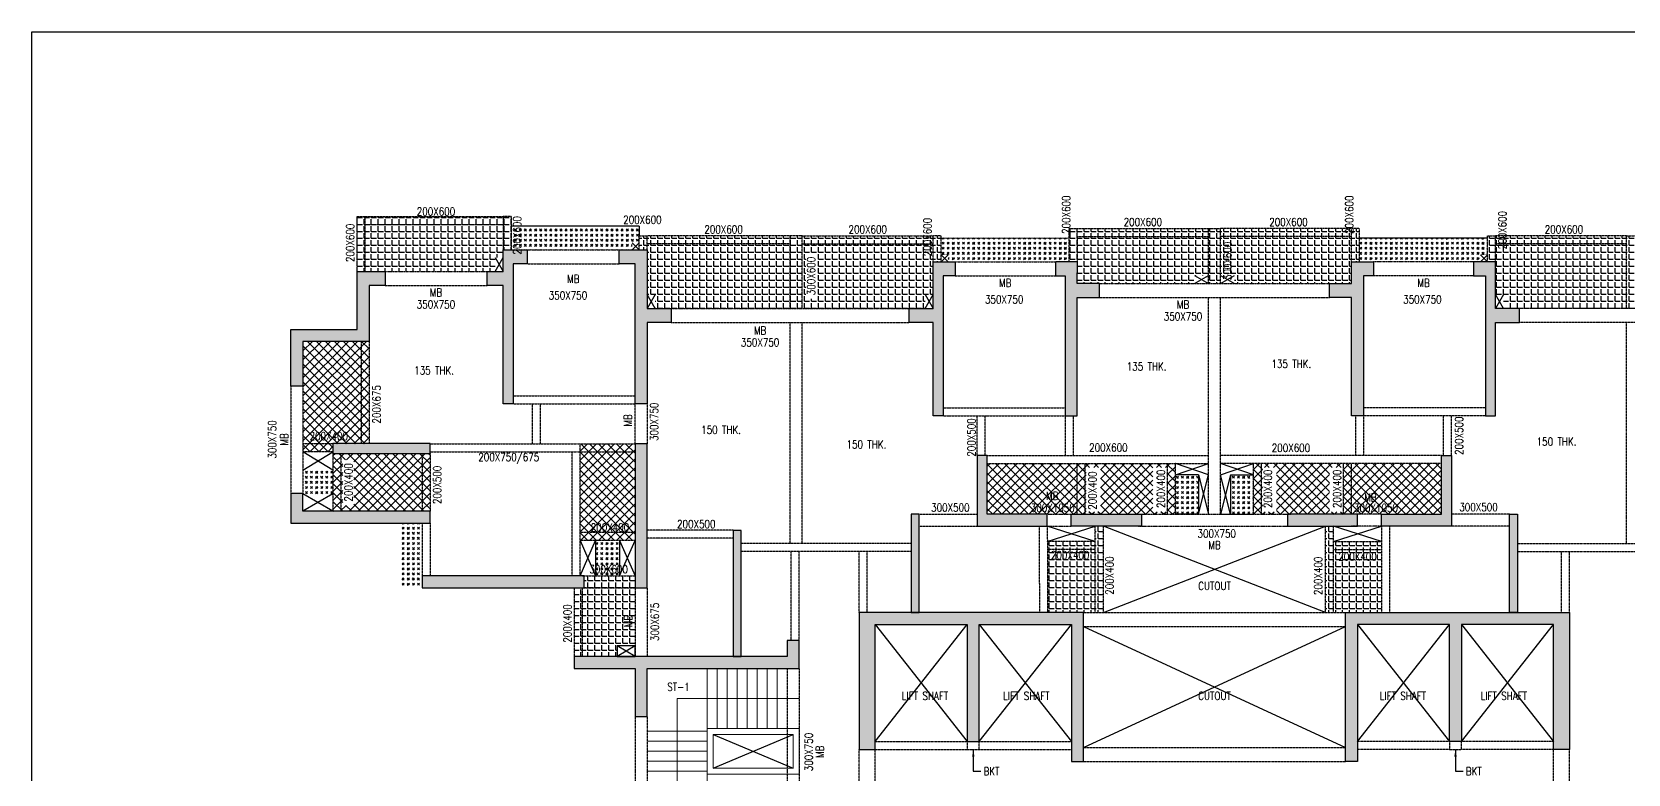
# Model space of a CAD drawing. Header units: millimetres. Extents: x 4277 to 218637, y 6776 to 49510.
# Drawn here: x 77037 to 116923, y 30947 to 49510 of the extents above; entities that cross this region are included whole.
import ezdxf
from ezdxf.enums import TextEntityAlignment as Align

# ---------------------------------------------------------------- set-up
doc = ezdxf.new("R2010")
doc.units = ezdxf.units.MM
doc.header["$PDMODE"] = 35
doc.linetypes.add('DASHED2', pattern=[0.375, 0.25, -0.125])
doc.linetypes.add('HIDDEN', pattern=[0.375, 0.25, -0.125])
for name, color, linetype in [('BEAM', 3, 'DASHED2'), ('BEAM NO', 3, 'Continuous'), ('COL', 6, 'Continuous'), ('col solid', 20, 'Continuous'), ('COVER', 2, 'Continuous'), ('CUTOUT', 9, 'Continuous'), ('HAT', 30, 'Continuous'), ('SLAB NO', 3, 'Continuous')]:
    doc.layers.add(name, color=color, linetype=linetype)
for name, color, linetype, lineweight in [('BEAM SIZES', 3, 'Continuous', 0), ('Boundary', 40, 'Continuous', 30), ('Origin', 40, 'Continuous', 30), ('S-STRS', 31, 'Continuous', 18), ('S-STRS-ANNO', 31, 'Continuous', 18)]:
    doc.layers.add(name, color=color, linetype=linetype, lineweight=lineweight)
doc.styles.add('romance', font='SIMPLEX.shx')
doc.styles.add('ROMANS', font='romans.shx', dxfattribs={"width": 1.2})
doc.dimstyles.new('100T', dxfattribs={"dimtxt": 200, "dimasz": 180, "dimexe": 50, "dimexo": 50, "dimgap": 75, "dimtad": 1, "dimdec": 0, "dimzin": 0, "dimdsep": 46, "dimtxsty": 'romance', "dimcen": 0.09, "dimdle": 150, "dimclrd": 11, "dimclre": 11, "dimclrt": 2, "dimadec": 0, "dimazin": 0, "dimtfac": 1, "dimtdec": 0, "dimtofl": 0, "dimtmove": 0, "dimatfit": 3, "dimfxl": 1, "dimtolj": 1, "dimtzin": 0, "dimarcsym": 0})
pattern_1 = [(0, (140000.34, -120499.32), (0, 174.625), [127, -47.625]), (90, (140000.34, -120499.32), (-174.625, 1e-14), [127, -47.625])]
pattern_2 = [(45, (140000.34, -120499.32), (-112.2532, 112.2532), []), (135, (140000.34, -120499.32), (-112.2532, -112.2532), [])]
pattern_3 = [(45, (140000.34, -120499.32), (127.27922, 0), [75, -105]), (45, (140032.16, -120499.32), (127.27922, 0), [30, -150]), (45, (140000.34, -120467.5), (127.27922, 0), [30, -150])]

msp = doc.modelspace()

# ---------------------------------------------------------------- hatches: boundary and pattern name
at = {"layer": 'col solid'}
h = msp.add_hatch(color=256, dxfattribs=at)
h.dxf.hatch_style = 1
h.paths.add_polyline_path([(88810, 44059), (89410, 44059), (89410, 43709), (89060, 43709), (89060, 40209), (88810, 40209), (88810, 43169), (88411, 43169), (88411, 43519), (88810, 43519)])
h = msp.add_hatch(color=256, dxfattribs=at)
h.dxf.hatch_style = 1
h.paths.add_polyline_path([(92410, 42244), (92410, 40209), (92110, 40209), (92110, 43709), (91710, 43709), (91710, 44059), (92410, 44059), (92410, 42594), (93011, 42594), (93011, 42244), (92410, 42244)])
h = msp.add_hatch(color=256, dxfattribs=at)
h.dxf.hatch_style = 1
h.paths.add_polyline_path([(85160, 41769), (83810, 41769), (83810, 40649), (83510, 40649), (83510, 42069), (85160, 42069), (85160, 43519), (85860, 43519), (85860, 43169), (85460, 43169), (85460, 41769)])
h = msp.add_hatch(color=256, dxfattribs=at)
h.dxf.hatch_style = 1
h.paths.add_polyline_path([(98960, 42594), (99560, 42594), (99560, 43759), (100110, 43759), (100110, 43409), (99810, 43409), (99810, 39909), (99560, 39909), (99560, 42244), (98960, 42244)])
h = msp.add_hatch(color=256, dxfattribs=at)
h.dxf.hatch_style = 1
h.paths.add_polyline_path([(102860, 39909), (103160, 39909), (103160, 42869), (103710, 42869), (103710, 43219), (103160, 43219), (103161, 43759), (102611, 43759), (102611, 43409), (102859, 43409)])
h = msp.add_hatch(color=256, dxfattribs=at)
h.dxf.hatch_style = 1
h.paths.add_polyline_path([(110310, 39909), (110010, 39909), (110010, 42869), (109460, 42869), (109460, 43219), (110010, 43219), (110010, 43759), (110560, 43759), (110560, 43409), (110311, 43409)])
h = msp.add_hatch(color=256, dxfattribs=at)
h.dxf.hatch_style = 1
h.paths.add_polyline_path([(114210, 42594), (113610, 42594), (113610, 43759), (113060, 43759), (113060, 43409), (113360, 43409), (113360, 39909), (113610, 39909), (113610, 42244), (114210, 42244)])
h = msp.add_hatch(color=256, dxfattribs=at)
h.dxf.hatch_style = 1
h.paths.add_polyline_path([(86985, 39212), (84560, 39212), (84560, 38969), (86985, 38969)])
h = msp.add_hatch(color=256, dxfattribs=at)
h.dxf.hatch_style = 1
h.paths.add_polyline_path([(92412, 39209), (92110, 39209), (92110, 35609), (92412, 35609)])
h = msp.add_hatch(color=256, dxfattribs=at)
h.dxf.hatch_style = 1
h.paths.add_polyline_path([(100910, 38919), (100660, 38919), (100660, 37144), (102410, 37144), (102410, 37444), (100910, 37444)])
h = msp.add_hatch(color=256, dxfattribs=at)
h.dxf.hatch_style = 1
h.paths.add_polyline_path([(112260, 38919), (112510, 38919), (112510, 37144), (110760, 37144), (110760, 37444), (112260, 37444)])
h = msp.add_hatch(color=256, dxfattribs=at)
h.dxf.hatch_style = 1
h.paths.add_polyline_path([(86985, 37219), (86985, 37519), (83810, 37519), (83810, 37969), (83510, 37969), (83510, 37219)])
h = msp.add_hatch(color=256, dxfattribs=at)
h.dxf.hatch_style = 1
h.paths.add_polyline_path([(99210, 34991), (99210, 37444), (99010, 37444), (99010, 34991)])
h = msp.add_hatch(color=256, dxfattribs=at)
h.dxf.hatch_style = 1
h.paths.add_polyline_path([(103010, 37444), (104760, 37444), (104760, 37144), (103010, 37144)])
h = msp.add_hatch(color=256, dxfattribs=at)
h.dxf.hatch_style = 1
h.paths.add_polyline_path([(110160, 37444), (108410, 37444), (108410, 37144), (110160, 37144)])
h = msp.add_hatch(color=256, dxfattribs=at)
h.dxf.hatch_style = 1
h.paths.add_polyline_path([(113960, 34991), (113960, 37444), (114160, 37444), (114160, 34991)])
h = msp.add_hatch(color=256, dxfattribs=at)
h.dxf.hatch_style = 1
h.paths.add_polyline_path([(94561, 33891), (94761, 33891), (94762, 33891), (94762, 37041), (94562, 37041)])
h = msp.add_hatch(color=256, dxfattribs=at)
h.dxf.hatch_style = 1
h.paths.add_polyline_path([(90835, 35909), (86785, 35909), (86785, 35609), (90835, 35609)])
h = msp.add_hatch(color=256, dxfattribs=at)
h.dxf.hatch_style = 1
h.paths.add_polyline_path([(97711, 34991), (97711, 31566), (98111, 31566), (98111, 34691), (100411, 34691), (100411, 31766), (100711, 31766), (100711, 34691), (103011, 34691), (103011, 31266), (103311, 31266), (103311, 34991)])
h = msp.add_hatch(color=256, dxfattribs=at)
h.dxf.hatch_style = 1
h.paths.add_polyline_path([(115460, 34991), (115460, 31566), (115060, 31566), (115060, 34691), (112760, 34691), (112760, 31766), (112460, 31766), (112460, 34691), (110160, 34691), (110160, 31266), (109860, 31266), (109860, 34991)])
h = msp.add_hatch(color=256, dxfattribs=at)
h.dxf.hatch_style = 1
h.paths.add_polyline_path([(96211, 33591), (96211, 34291), (95911, 34291), (95911, 33891), (90585, 33891), (90585, 33591), (92111, 33591), (92111, 33191), (92411, 33191), (92411, 33591)])
h = msp.add_hatch(color=256, dxfattribs=at)
h.dxf.hatch_style = 1
h.paths.add_polyline_path([(96211, 33591), (96211, 34291), (95911, 34291), (95911, 33891), (92411, 33891), (92411, 33891), (92111, 33891), (92112, 33891), (90585, 33891), (90585, 33591), (92111, 33591), (92111, 32391), (92411, 32391), (92411, 33591)])
at = {"layer": 'HAT'}
h = msp.add_hatch(dxfattribs=at)
h.set_pattern_fill('ANGLE', color=256, scale=25)
h.set_pattern_definition(pattern_1)
h.paths.add_polyline_path([(85160, 44894), (89010, 44894), (89010, 44059), (88810, 44059), (88810, 43869), (88611, 43869), (88610, 43519), (85160, 43519)])
h = msp.add_hatch(dxfattribs=at)
h.set_pattern_fill('GOST_GLASS', color=256, scale=15)
h.set_pattern_definition([(45, (140000.35, -120299.32), (127.27922, 0), [75, -105]), (45, (140032.17, -120299.32), (127.27922, 0), [30, -150]), (45, (140000.35, -120267.5), (127.27922, 0), [30, -150])])
h.paths.add_polyline_path([(92210, 44654), (89010, 44654), (89010, 44059), (92035, 44059), (92035, 44234), (92210, 44234)])
h = msp.add_hatch(dxfattribs=at)
h.set_pattern_fill('ANGLE', color=256, scale=25)
h.set_pattern_definition(pattern_1)
h.paths.add_polyline_path([(95985, 44409), (95985, 42594), (92610, 42594), (92610, 42944), (92410, 42944), (92410, 44059), (92210, 44059), (92210, 44409)])
h = msp.add_hatch(dxfattribs=at)
h.set_pattern_fill('ANGLE', color=256, scale=25)
h.set_pattern_definition(pattern_1)
h.paths.add_polyline_path([(96655, 43959), (96655, 42836), (96375, 42836), (96375, 43959)], flags=16)
h.paths.add_polyline_path([(95985, 44409), (99761, 44409), (99760, 43759), (99560, 43759), (99560, 42944), (99360, 42944), (99360, 42594), (95985, 42594)])
h = msp.add_hatch(dxfattribs=at)
h.set_pattern_fill('GOST_GLASS', color=256, scale=15)
h.set_pattern_definition(pattern_3)
edge = h.paths.add_edge_path()
edge.add_line((102960, 44359), (99760, 44359))
edge.add_line((99760, 44359), (99760, 43934))
edge.add_line((99760, 43934), (99935, 43934))
edge.add_line((99935, 43934), (99935, 43759))
edge.add_line((99935, 43759), (102960, 43759))
edge.add_line((102960, 43759), (102960, 44359))
h = msp.add_hatch(dxfattribs=at)
h.set_pattern_fill('ANGLE', color=256, scale=25)
h.set_pattern_definition(pattern_1)
h.paths.add_polyline_path([(106735, 43219), (106435, 43219), (106435, 43419), (106085, 43419), (106085, 43219), (103160, 43219), (103161, 43759), (102960, 43759), (102960, 44594), (106735, 44594)])
h = msp.add_hatch(dxfattribs=at)
h.set_pattern_fill('ANGLE', color=256, scale=25)
h.set_pattern_definition(pattern_1)
h.paths.add_polyline_path([(106735, 44594), (106735, 43419), (107085, 43419), (107085, 43219), (110010, 43219), (110010, 43759), (110210, 43759), (110210, 44594)])
h = msp.add_hatch(dxfattribs=at)
h.set_pattern_fill('GOST_GLASS', color=256, scale=15)
h.set_pattern_definition(pattern_3)
edge = h.paths.add_edge_path()
edge.add_line((110210, 44354), (113410, 44354))
edge.add_line((113410, 44354), (113410, 43934))
edge.add_line((113410, 43934), (113235, 43934))
edge.add_line((113235, 43934), (113235, 43759))
edge.add_line((113235, 43759), (110210, 43759))
edge.add_line((110210, 43759), (110210, 44359))
h = msp.add_hatch(dxfattribs=at)
h.set_pattern_fill('ANGLE', color=256, scale=25)
h.set_pattern_definition(pattern_1)
h.paths.add_polyline_path([(117185, 44409), (113411, 44409), (113410, 43759), (113610, 43759), (113610, 42944), (113810, 42944), (113810, 42594), (117185, 42594)])
at = {"layer": 'HAT', "linetype": 'ByBlock'}
h = msp.add_hatch(dxfattribs=at)
h.set_pattern_fill('ANSI37', color=256, scale=50)
h.set_pattern_definition(pattern_2)
edge = h.paths.add_edge_path()
edge.add_line((83810, 41769), (85460, 41769))
edge.add_line((85460, 41769), (85460, 39209))
edge.add_line((85360, 39209), (84560, 39209))
edge.add_line((84560, 39209), (84560, 39009))
edge.add_line((84560, 39009), (83810, 39009))
edge.add_line((83810, 39009), (83810, 41769))
h = msp.add_hatch(dxfattribs=at)
h.set_pattern_fill('ANSI37', color=256, scale=50)
h.set_pattern_definition(pattern_2)
edge = h.paths.add_edge_path()
edge.add_line((92110, 36789), (92110, 39209))
edge.add_line((92110, 39209), (90735, 39209))
edge.add_line((90735, 39109), (90735, 36789))
edge.add_line((90735, 36789), (92110, 36789))
h = msp.add_hatch(dxfattribs=at)
h.set_pattern_fill('ANSI37', color=256, scale=50)
h.set_pattern_definition(pattern_2)
h.paths.add_polyline_path([(85080, 38803), (85080, 37669), (84807, 37669), (84807, 38803)], flags=16)
edge = h.paths.add_edge_path()
edge.add_line((86985, 38969), (86985, 37519))
edge.add_line((86985, 37519), (84560, 37519))
edge.add_line((84560, 37519), (84560, 38969))
edge.add_line((84560, 38969), (86885, 38969))
h = msp.add_hatch(dxfattribs=at)
h.set_pattern_fill('ANSI37', color=256, scale=50)
h.set_pattern_definition(pattern_2)
h.paths.add_polyline_path([(105400, 38614), (105400, 37508), (105049, 37508), (105049, 38614)], flags=16)
h.paths.add_polyline_path([(103383, 38614), (103735, 38614), (103735, 37508), (103383, 37508)], flags=16)
h.paths.add_polyline_path([(100910, 38719), (105610, 38719), (105610, 37444), (100910, 37444)])
h = msp.add_hatch(dxfattribs=at)
h.set_pattern_fill('ANSI37', color=256, scale=50)
h.set_pattern_definition(pattern_2)
h.paths.add_polyline_path([(109810, 38614), (109810, 37508), (109459, 37508), (109459, 38614)], flags=16)
h.paths.add_polyline_path([(108136, 38614), (108136, 37508), (107784, 37508), (107784, 38614)], flags=16)
h.paths.add_polyline_path([(107560, 38719), (112260, 38719), (112260, 37444), (107560, 37444)])
at = {"layer": 'HAT'}
h = msp.add_hatch(dxfattribs=at)
h.set_pattern_fill('GOST_GLASS', color=256, scale=15)
h.set_pattern_definition(pattern_3)
h.paths.add_polyline_path([(83810, 38549), (84560, 38549), (84560, 37959), (83810, 37959)])
h = msp.add_hatch(dxfattribs=at)
h.set_pattern_fill('GOST_GLASS', color=256, scale=15)
h.set_pattern_definition(pattern_3)
h.paths.add_polyline_path([(105610, 38431), (106185, 38431), (106185, 37444), (105610, 37444)])
h = msp.add_hatch(dxfattribs=at)
h.set_pattern_fill('GOST_GLASS', color=256, scale=15)
h.set_pattern_definition(pattern_3)
h.paths.add_polyline_path([(107560, 38431), (106985, 38431), (106985, 37444), (107560, 37444)])
h = msp.add_hatch(dxfattribs=at)
h.set_pattern_fill('GOST_GLASS', color=256, scale=15)
h.set_pattern_definition(pattern_3)
h.paths.add_polyline_path([(86235, 37209), (86785, 37209), (86785, 35609), (86235, 35609)])
h = msp.add_hatch(dxfattribs=at)
h.set_pattern_fill('ANGLE', color=256, scale=25)
h.set_pattern_definition(pattern_1)
h.paths.add_polyline_path([(102411, 34991), (103810, 34991), (103810, 37144), (103610, 37144), (103610, 36766), (102411, 36765)])
h = msp.add_hatch(dxfattribs=at)
h.set_pattern_fill('ANGLE', color=256, scale=25)
h.set_pattern_definition(pattern_1)
h.paths.add_polyline_path([(110759, 34991), (109360, 34991), (109360, 37144), (109560, 37144), (109560, 36766), (110760, 36765)])
h = msp.add_hatch(dxfattribs=at)
h.set_pattern_fill('GOST_GLASS', color=256, scale=15)
h.set_pattern_definition(pattern_3)
h.paths.add_polyline_path([(91123, 36789), (91723, 36789), (91723, 35909), (91123, 35909)])
h = msp.add_hatch(dxfattribs=at)
h.set_pattern_fill('ANGLE', color=256, scale=25)
h.set_pattern_definition(pattern_1)
h.paths.add_polyline_path([(90835, 35909), (92110, 35909), (92110, 35609), (90835, 35609)])
h = msp.add_hatch(dxfattribs=at)
h.set_pattern_fill('ANGLE', color=256, scale=25)
h.set_pattern_definition(pattern_1)
edge = h.paths.add_edge_path()
edge.add_line((90735, 35609), (92135, 35609))
edge.add_line((92135, 35609), (92112, 34159))
edge.add_line((92112, 34159), (91660, 34159))
edge.add_line((91660, 34159), (91660, 33891))
edge.add_line((91660, 33891), (90585, 33891))
edge.add_line((90585, 33891), (90585, 35609))

# ---------------------------------------------------------------- linework, layer by layer
at = {"layer": 'BEAM', "ltscale": 10}
for p, q in [((85160, 43519), (85160, 44894, 0)), ((85160, 44894, 0), (85360, 44894, 0)), ((85360, 43519), (85360, 44894, 0)), ((85360, 44894, 0), (88810, 44894, 0)), ((85360, 44694, 0), (88810, 44694, 0)), ((88810, 44894, 0), (88810, 44059, 0)), ((89010, 44894, 0), (88810, 44894, 0)), ((89010, 44894, 0), (89010, 44059, 0)), ((92210, 44059, 0), (92210, 44409, 0)), ((92210, 44409, 0), (92410, 44409, 0)), ((92410, 44059, 0), (92410, 44409, 0)), ((95985, 44409, 0), (92410, 44409, 0)), ((95985, 42594, 0), (95985, 44409, 0)), ((96285, 44409, 0), (95985, 44409, 0)), ((96285, 42594, 0), (96285, 44409, 0)), ((96285, 44409, 0), (99560, 44409, 0)), ((99560, 43759, 0), (99561, 44409, 0)), ((99760, 44409, 0), (99561, 44409, 0)), ((99760, 43759, 0), (99761, 44409, 0)), ((102960, 43761, 0), (102960, 44594, 0)), ((102960, 44594, 0), (103160, 44594, 0)), ((103161, 43759, 0), (103160, 44594, 0)), ((103160, 44594, 0), (106435, 44594, 0)), ((103160, 44394, 0), (106435, 44394, 0)), ((106435, 43219, 0), (106435, 44594, 0)), ((106435, 44594, 0), (106735, 44594, 0)), ((106735, 43219, 0), (106735, 44594, 0)), ((110010, 44594, 0), (106735, 44594, 0)), ((110010, 44394, 0), (106735, 44394, 0)), ((110010, 43759, 0), (110010, 44594, 0)), ((110210, 44594, 0), (110010, 44594, 0)), ((110210, 43761, 0), (110210, 44594, 0)), ((113410, 43759, 0), (113410, 44409, 0)), ((113411, 44409, 0), (113610, 44409, 0)), ((116885, 44409, 0), (113610, 44409, 0)), ((113610, 43759, 0), (113610, 44409, 0)), ((116885, 42594, 0), (116885, 44409, 0)), ((116885, 44409, 0), (117185, 44409, 0)), ((95985, 44209, 0), (92410, 44209, 0)), ((96285, 44209, 0), (99560, 44209, 0)), ((116885, 44209, 0), (113610, 44209, 0)), ((85260, 41769, 0), (85260, 39209, 0)), ((90735, 35909, 0), (90735, 39209, 0)), ((84560, 39009, 0), (83810, 39009, 0)), ((84560, 38969, 0), (84560, 37519, 0)), ((86785, 38969, 0), (86785, 37519, 0)), ((100910, 38719, 0), (106435, 38719, 0)), ((105610, 37444, 0), (105610, 38719, 0)), ((106435, 37444, 0), (106435, 38719, 0)), ((106735, 37444, 0), (106735, 38719, 0)), ((112260, 38719, 0), (106735, 38719, 0)), ((107560, 37444, 0), (107560, 38719, 0)), ((86785, 37219, 0), (86785, 35909, 0)), ((102410, 37144, 0), (102411, 36565, 0)), ((103610, 36566, 0), (103610, 37144, 0)), ((103810, 34991, 0), (103810, 37144, 0)), ((109360, 34991, 0), (109360, 37144, 0)), ((109560, 36566, 0), (109560, 37144, 0)), ((110760, 37144, 0), (110760, 36565, 0)), ((92110, 36789, 0), (90735, 36789, 0)), ((103610, 36766, 0), (102410, 36765, 0)), ((109560, 36766, 0), (110760, 36765, 0)), ((103610, 36566, 0), (102411, 36565, 0)), ((102411, 36565, 0), (102411, 34991, 0)), ((109560, 36566, 0), (110760, 36565, 0)), ((110760, 36565, 0), (110759, 34993, 0)), ((90785, 35909, 0), (92110, 35909, 0)), ((90585, 35609, 0), (90585, 33891, 0)), ((90785, 35609, 0), (90785, 33891, 0)), ((90785, 35609, 0), (92110, 35609, 0)), ((103311, 34991, 0), (109860, 34991, 0)), ((103311, 34641, 0), (109860, 34641, 0)), ((92111, 32391, 0), (92111, 30647, 0)), ((92411, 32391, 0), (92411, 30647, 0)), ((98111, 31766, 0), (100411, 31766, 0)), ((100711, 31766, 0), (103011, 31766, 0)), ((103311, 31616, 0), (109860, 31616, 0)), ((112460, 31766, 0), (110160, 31766, 0)), ((115060, 31766, 0), (112760, 31766, 0))]:
    msp.add_line(p, q, dxfattribs=at)
at = {"layer": 'BEAM', "color": 4}
for p, q in [((89410, 44059, 0), (91710, 44059, 0)), ((85860, 43519, 0), (88411, 43519, 0)), ((100110, 43759, 0), (102609, 43759, 0)), ((113060, 43759, 0), (110561, 43759, 0)), ((103710, 43219, 0), (109460, 43219, 0)), ((93011, 42594, 0), (98960, 42594, 0)), ((120159, 42594, 0), (114210, 42594, 0)), ((102410, 37444, 0), (103010, 37444, 0)), ((102410, 37144, 0), (103010, 37144, 0)), ((104685, 37444, 0), (108485, 37444, 0)), ((104685, 37144, 0), (108485, 37144, 0)), ((110760, 37444, 0), (110010, 37444, 0)), ((110760, 37144, 0), (110010, 37144, 0))]:
    msp.add_line(p, q, dxfattribs=at)
at = {"layer": 'BEAM', "color": 4, "linetype": 'HIDDEN', "ltscale": 10}
for p, q in [((89410, 43709, 0), (91710, 43709, 0)), ((85860, 43169, 0), (88411, 43169, 0)), ((100110, 43409, 0), (102609, 43409, 0)), ((113060, 43409, 0), (110561, 43409, 0)), ((103710, 42869, 0), (109460, 42869, 0)), ((93011, 42244, 0), (98960, 42244, 0)), ((120159, 42244, 0), (114210, 42244, 0)), ((92110, 39209, 0), (92110, 40209, 0)), ((92410, 40209, 0), (92412, 39209, 0)), ((92112, 35609, 0), (92112, 33897, 0)), ((92412, 35609, 0), (92412, 33891, 0)), ((95911, 33591, 0), (95911, 29447, 0)), ((96211, 33591, 0), (96211, 29447, 0)), ((97710, 28269, 0), (97711, 31566, 0)), ((98110, 29766, 0), (98111, 31566, 0)), ((115060, 29766, 0), (115060, 31566, 0)), ((115460, 28269, 0), (115460, 31566, 0))]:
    msp.add_line(p, q, dxfattribs=at)
at = {"layer": 'BEAM', "linetype": 'HIDDEN', "ltscale": 10}
for p, q in [((106435, 38719, 0), (106435, 42869, 0)), ((106735, 38719, 0), (106735, 42869, 0)), ((95985, 36716, 0), (95985, 42244, 0)), ((96285, 36716, 0), (96285, 42244, 0)), ((116885, 36716, 0), (116885, 42244, 0)), ((85460, 41769, 0), (85460, 39209, 0)), ((89060, 40409, 0), (92110, 40409, 0)), ((89060, 40209, 0), (92110, 40209, 0)), ((89535, 40209, 0), (89535, 39209, 0)), ((89735, 40209, 0), (89735, 39209, 0)), ((99810, 40109, 0), (102860, 40109, 0)), ((99810, 39909, 0), (102860, 39909, 0)), ((100660, 38919, 0), (100660, 39909, 0)), ((100860, 38919, 0), (100860, 39909, 0)), ((102860, 39909, 0), (102860, 38919, 0)), ((103060, 39909, 0), (103060, 38919, 0)), ((110110, 39909, 0), (110110, 38919, 0)), ((113360, 40109, 0), (110310, 40109, 0)), ((113360, 39909, 0), (110310, 39909, 0)), ((110310, 39909, 0), (110310, 38919, 0)), ((112310, 38919, 0), (112310, 39909, 0)), ((112510, 38919, 0), (112510, 39909, 0)), ((84560, 39209, 0), (83810, 39209, 0)), ((86985, 39209, 0), (92110, 39209, 0)), ((84760, 38969, 0), (84760, 37519, 0)), ((86985, 39009, 0), (92110, 39009, 0)), ((86985, 38969, 0), (86985, 37519, 0)), ((90535, 35909, 0), (90535, 39009, 0)), ((100910, 38919, 0), (106435, 38919, 0)), ((103160, 37444, 0), (103160, 38719, 0)), ((103360, 37444, 0), (103360, 38719, 0)), ((105410, 37444, 0), (105410, 38719, 0)), ((112260, 38919, 0), (106735, 38919, 0)), ((107760, 37444, 0), (107760, 38719, 0)), ((109810, 37444, 0), (109810, 38719, 0)), ((110010, 37444, 0), (110010, 38719, 0)), ((86985, 37219, 0), (86985, 35909, 0)), ((99210, 37444, 0), (100660, 37444, 0)), ((99210, 37144, 0), (100660, 37144, 0)), ((102210, 37144, 0), (102211, 34993, 0)), ((110960, 37144, 0), (110959, 34993, 0)), ((113960, 37444, 0), (112510, 37444, 0)), ((113960, 37144, 0), (112510, 37144, 0)), ((92110, 36989, 0), (90735, 36989, 0)), ((94562, 37044, 0), (92412, 37044, 0)), ((94562, 36844, 0), (92412, 36844, 0)), ((99010, 36716, 0), (94762, 36716, 0)), ((114160, 36716, 0), (118409, 36716, 0)), ((99010, 36516, 0), (94762, 36516, 0)), ((96010, 34291, 0), (96010, 36516, 0)), ((96210, 34291, 0), (96210, 36516, 0)), ((97710, 34991, 0), (97710, 36516, 0)), ((97910, 34991, 0), (97910, 36516, 0)), ((103610, 34991, 0), (103610, 36566, 0)), ((109560, 34991, 0), (109560, 36566, 0)), ((114160, 36516, 0), (118409, 36516, 0)), ((115260, 34991, 0), (115260, 36516, 0)), ((115460, 34991, 0), (115460, 36516, 0)), ((98111, 31566, 0), (100411, 31566, 0)), ((100711, 31566, 0), (103011, 31566, 0)), ((112460, 31566, 0), (110160, 31566, 0)), ((115060, 31566, 0), (112760, 31566, 0)), ((103311, 31266, 0), (109860, 31266, 0))]:
    msp.add_line(p, q, dxfattribs=at)
at = {"layer": 'BEAM', "color": 4, "ltscale": 10}
for p, q in [((83510, 40649, 0), (83510, 37969, 0)), ((83810, 40649, 0), (83810, 37969, 0))]:
    msp.add_line(p, q, dxfattribs=at)
at = {"layer": 'BEAM', "ltscale": 10, "elevation": 0}
for points in [[(100411, 31766), (100411, 31566), (100711, 31566), (100711, 31766)], [(112460, 31766), (112460, 31566), (112760, 31566), (112760, 31766)]]:
    msp.add_lwpolyline(points, dxfattribs=at)
at = {"layer": 'Boundary'}
msp.add_lwpolyline([(77037, 49510), (138550, 49510), (138550, 6776), (77037, 6776)], close=True, dxfattribs=at)
at = {"layer": 'COL', "elevation": 0}
for points in [[(88810, 44059), (89410, 44059), (89410, 43709), (89060, 43709), (89060, 40209), (88810, 40209), (88810, 43169), (88411, 43169), (88411, 43519), (88810, 43519)], [(92410, 42244), (92410, 40209), (92110, 40209), (92110, 43709), (91710, 43709), (91710, 44059), (92410, 44059), (92410, 42594), (93011, 42594), (93011, 42244), (92410, 42244)], [(98960, 42594), (99560, 42594), (99560, 43759), (100110, 43759), (100110, 43409), (99810, 43409), (99810, 39909), (99560, 39909), (99560, 42244), (98960, 42244)], [(102860, 39909), (103160, 39909), (103160, 42869), (103710, 42869), (103710, 43219), (103160, 43219), (103161, 43759), (102611, 43759), (102611, 43409), (102859, 43409)], [(110310, 39909), (110010, 39909), (110010, 42869), (109460, 42869), (109460, 43219), (110010, 43219), (110010, 43759), (110560, 43759), (110560, 43409), (110311, 43409)], [(114210, 42594), (113610, 42594), (113610, 43759), (113060, 43759), (113060, 43409), (113360, 43409), (113360, 39909), (113610, 39909), (113610, 42244), (114210, 42244)], [(86985, 39212), (84560, 39212), (84560, 38969), (86985, 38969)], [(92412, 39209), (92110, 39209), (92110, 35609), (92412, 35609)], [(100910, 38919), (100660, 38919), (100660, 37144), (102410, 37144), (102410, 37444), (100910, 37444)], [(112260, 38919), (112510, 38919), (112510, 37144), (110760, 37144), (110760, 37444), (112260, 37444)], [(86985, 37219), (86985, 37519), (83810, 37519), (83810, 37969), (83510, 37969), (83510, 37219)], [(99210, 34991), (99210, 37444), (99010, 37444), (99010, 34991)], [(103010, 37444), (104760, 37444), (104760, 37144), (103010, 37144)], [(110160, 37444), (108410, 37444), (108410, 37144), (110160, 37144)], [(113960, 34991), (113960, 37444), (114160, 37444), (114160, 34991)], [(90835, 35909), (86785, 35909), (86785, 35609), (90835, 35609)], [(97711, 34991), (97711, 31566), (98111, 31566), (98111, 34691), (100411, 34691), (100411, 31766), (100711, 31766), (100711, 34691), (103011, 34691), (103011, 31266), (103311, 31266), (103311, 34991)], [(115460, 34991), (115460, 31566), (115060, 31566), (115060, 34691), (112760, 34691), (112760, 31766), (112460, 31766), (112460, 34691), (110160, 34691), (110160, 31266), (109860, 31266), (109860, 34991)], [(96211, 33591), (96211, 34291), (95911, 34291), (95911, 33891), (92411, 33891), (92411, 33891), (92111, 33891), (92112, 33891), (90585, 33891), (90585, 33591), (92111, 33591), (92111, 32391), (92411, 32391), (92411, 33591)]]:
    msp.add_lwpolyline(points, close=True, dxfattribs=at)
for points in [[(85160, 41769), (83810, 41769), (83810, 40649), (83510, 40649), (83510, 42069), (85160, 42069), (85160, 43519), (85860, 43519), (85860, 43169), (85460, 43169), (85460, 41769), (85160, 41769)], [(94762, 33891), (94762, 37041), (94562, 37041), (94561, 33891), (94761, 33891)]]:
    msp.add_lwpolyline(points, dxfattribs=at)
at = {"layer": 'COVER'}
for p, q in [((92210, 44654, 0), (89010, 44654, 0)), ((92210, 44654, 0), (92210, 44409, 0)), ((99760, 44354, 0), (102960, 44359, 0)), ((113410, 44354, 0), (110210, 44354, 0)), ((106185, 38431, 0), (105610, 38431, 0)), ((106185, 38431, 0), (106185, 37444, 0)), ((106735, 38431, 0), (106735, 38431, 0)), ((106985, 38431, 0), (107560, 38431, 0)), ((106985, 38431, 0), (106985, 37444, 0)), ((106185, 37444, 0), (105610, 37444, 0)), ((106735, 37444, 0), (107560, 37444, 0)), ((91123, 36789, 0), (91123, 35909, 0)), ((91723, 36789, 0), (91723, 35909, 0))]:
    msp.add_line(p, q, dxfattribs=at)
at = {"layer": 'COVER', "const_width": 0.1, "elevation": 0}
for points in [[(92035, 44234), (92210, 44234), (92210, 44059), (92035, 44059)], [(99935, 43934), (99760, 43934), (99760, 43759), (99935, 43759)], [(113235, 43934), (113410, 43934), (113410, 43759), (113235, 43759)], [(88611, 43869), (88810, 43869), (88810, 43519), (88611, 43519)], [(106085, 43419), (106085, 43219), (106435, 43219), (106435, 43419)], [(106735, 43419), (106735, 43219), (107085, 43219), (107085, 43419)], [(92610, 42944), (92410, 42944), (92410, 42594), (92610, 42594)], [(99360, 42944), (99560, 42944), (99560, 42594), (99360, 42594)], [(113810, 42944), (113610, 42944), (113610, 42594), (113810, 42594)]]:
    msp.add_lwpolyline(points, close=True, dxfattribs=at)
for points in [[(84560, 38549), (83810, 38549), (83810, 37959), (84560, 37959)], [(86785, 35609), (86235, 35609), (86235, 37209)]]:
    msp.add_lwpolyline(points, dxfattribs=at)
at = {"layer": 'COVER', "elevation": 0}
msp.add_lwpolyline([(92112, 34159), (91660, 34159), (91660, 33891), (92112, 33891)], close=True, dxfattribs=at)
at = {"layer": 'CUTOUT'}
for p, q in [((92035, 44059, 0), (92210, 44234, 0)), ((92035, 44234, 0), (92210, 44059, 0)), ((99935, 43934, 0), (99760, 43759, 0)), ((99760, 43934, 0), (99935, 43759, 0)), ((113235, 43934, 0), (113410, 43759, 0)), ((113410, 43934, 0), (113235, 43759, 0)), ((88611, 43869, 0), (88810, 43519, 0)), ((88611, 43519, 0), (88810, 43869, 0)), ((106085, 43219, 0), (106435, 43419, 0)), ((106085, 43419, 0), (106435, 43219, 0)), ((106735, 43219, 0), (107085, 43419, 0)), ((106735, 43419, 0), (107085, 43219, 0)), ((92610, 42944, 0), (92410, 42594, 0)), ((92610, 42594, 0), (92410, 42944, 0)), ((99360, 42944, 0), (99560, 42594, 0)), ((99360, 42594, 0), (99560, 42944, 0)), ((113810, 42944, 0), (113610, 42594, 0)), ((113810, 42594, 0), (113610, 42944, 0)), ((84560, 38549, 0), (83810, 39009, 0)), ((83810, 38549, 0), (84560, 39009, 0)), ((105610, 38431, 0), (106435, 38719, 0)), ((106435, 38431, 0), (105610, 38719, 0)), ((107560, 38431, 0), (106735, 38719, 0)), ((106735, 38431, 0), (107560, 38719, 0)), ((106185, 37444, 0), (106435, 38431, 0)), ((106185, 38431, 0), (106435, 37444, 0)), ((106985, 37444, 0), (106735, 38431, 0)), ((106985, 38430, 0), (106735, 37444, 0)), ((84560, 37959, 0), (83810, 37519, 0)), ((84560, 37519, 0), (83810, 37959, 0)), ((102410, 36766, 0), (103610, 37144, 0)), ((103610, 36766, 0), (102410, 37144, 0)), ((103810, 34991, 0), (109360, 37144, 0)), ((109360, 34991, 0), (103810, 37144, 0)), ((110760, 36766, 0), (109560, 37144, 0)), ((109560, 36766, 0), (110760, 37144, 0)), ((90735, 36789, 0), (91123, 35909, 0)), ((90735, 35909, 0), (91123, 36789, 0)), ((91723, 36789, 0), (92110, 35909, 0)), ((91723, 35909, 0), (92110, 36789, 0)), ((98111, 31766, 0), (100411, 34691, 0)), ((98111, 34691, 0), (100411, 31766, 0)), ((100711, 31766, 0), (103011, 34691, 0)), ((100711, 34691, 0), (103011, 31766, 0)), ((103311, 34641, 0), (109860, 31616, 0)), ((103311, 31616, 0), (109860, 34641, 0)), ((110160, 31766, 0), (112460, 34691, 0)), ((110160, 34691, 0), (112460, 31766, 0)), ((112760, 31766, 0), (115060, 34691, 0)), ((112760, 34691, 0), (115060, 31766, 0)), ((92112, 34159, 0), (91660, 33891, 0)), ((92112, 33891, 0), (91660, 34159, 0)), ((94061, 31941, 0), (96061, 31097, 0)), ((94061, 31097, 0), (96061, 31941, 0))]:
    msp.add_line(p, q, dxfattribs=at)
at = {"layer": 'Origin'}
msp.add_point((98111, 34691, 0), dxfattribs=at)
at = {"layer": 'S-STRS'}
for p, q in [((93911, 32091, 0), (93911, 33591, 0)), ((94161, 32091, 0), (94161, 33591, 0)), ((94411, 32091, 0), (94411, 33591, 0)), ((94661, 32091, 0), (94661, 33591, 0)), ((94911, 32091, 0), (94911, 33591, 0)), ((95161, 32091, 0), (95161, 33591, 0)), ((95411, 32091, 0), (95411, 33591, 0)), ((95661, 32091, 0), (95661, 33591, 0)), ((93911, 32019, 0), (92411, 32019, 0)), ((93911, 31769, 0), (92411, 31769, 0)), ((93911, 31519, 0), (92411, 31519, 0)), ((93911, 31269, 0), (92411, 31269, 0)), ((93911, 31019, 0), (92411, 31019, 0)), ((93911, 30947, 0), (93911, 29447, 0))]:
    msp.add_line(p, q, dxfattribs=at)
at = {"layer": 'S-STRS', "elevation": 0}
for points in [[(93911, 32091), (96211, 32091), (96211, 30947), (93911, 30947)], [(94061, 31941), (96061, 31941), (96061, 31097), (94061, 31097)]]:
    msp.add_lwpolyline(points, close=True, dxfattribs=at)
at = {"layer": 'S-STRS-ANNO'}
for p in [(96211, 32841, 0), (93161, 30197, 0)]:
    msp.add_line(p, (93161, 32841, 0), dxfattribs=at)

# ---------------------------------------------------------------- texts
at = {"layer": 'BEAM NO', "style": 'ROMANS', "width": 0.8}
for s, p in [('MB', (87133, 42832, 0)), ('MB', (90564, 43172, 0)), ('MB', (101358, 43071, 0)), ('MB', (111813, 43071, 0)), ('MB', (105802, 42532, 0)), ('MB', (95233, 41882, 0)), ('MB', (102533, 37744, 0)), ('MB', (110484, 37707, 0)), ('MB', (106589, 36516, 0)), ('BKT', (101017, 30857, 0)), ('BKT', (113067, 30857, 0))]:
    msp.add_text(s, height=200, dxfattribs=at).set_placement(p, align=Align.BOTTOM_CENTER)
for p in [(92090, 39792, 0), (83502, 39317, 0), (92092, 34774, 0), (96885, 31504, 0)]:
    msp.add_text('MB', height=200, rotation=90, dxfattribs=at).set_placement(p, align=Align.BOTTOM_CENTER)
at = {"layer": 'BEAM SIZES', "style": 'ROMANS', "width": 0.8}
for s, p in [('200X600', (87133, 44857, 0)), ('200X600', (92292, 44652, 0)), ('200X600', (104798, 44594, 0)), ('200X600', (108436, 44594, 0)), ('200X600', (94320, 44409, 0)), ('200X600', (97923, 44409, 0)), ('200X600', (115320, 44409, 0)), ('350X750', (87133, 42533, 0)), ('350X750', (90432, 42758, 0)), ('350X750', (101333, 42658, 0)), ('350X750', (111783, 42658, 0)), ('350X750', (105802, 42233, 0)), ('350X750', (95233, 41583, 0)), ('200X400', (84455, 39238, 0)), ('200X600', (103936, 38954, 0)), ('200X600', (108498, 38946, 0)), ('200X750/675', (88953, 38715, 0)), ('300X500', (99987, 37453, 0)), ('300X1050', (102547, 37444, 0)), ('300X1050', (110623, 37444, 0)), ('300X500', (113186, 37463, 0)), ('200X400', (91481, 36956, 0)), ('200X500', (93638, 37040, 0)), ('300X750', (106644, 36802, 0)), ('200X400', (102981, 36265)), ('200X400', (110162, 36227, 0)), ('300X600', (91448, 35909, 0))]:
    msp.add_text(s, height=200, dxfattribs=at).set_placement(p, align=Align.BOTTOM_CENTER)
for s, p in [('200X600', (103042, 44937, 0)), ('200X600', (110117, 44937, 0)), ('200X600', (85150, 44233, 0)), ('200X600', (89321, 44421, 0)), ('200X600', (99575, 44378, 0)), ('200X600', (113941, 44552, 0)), ('300X600', (107075, 43781, 0)), ('300X600', (96668, 43404, 0)), ('200X675', (85810, 40194, 0)), ('300X750', (92743, 39758, 0)), ('300X750', (83203, 39317, 0)), ('200X500', (100675, 39366, 0)), ('200X500', (112858, 39410)), ('200X400', (85106, 38243)), ('200X500', (87323, 38180, 0)), ('200X400', (103698, 38038)), ('200X400', (105410, 38081, 0)), ('200X400', (108082, 38081, 0)), ('200X400', (109810, 38081, 0)), ('200X400', (104126, 35912)), ('200X400', (109340, 35905, 0)), ('200X400', (90579, 34715, 0)), ('300X675', (92762, 34754, 0)), ('300X750', (96607, 31500, 0))]:
    msp.add_text(s, height=200, rotation=90, dxfattribs=at).set_placement(p, align=Align.BOTTOM_CENTER)
at = {"layer": 'CUTOUT', "style": 'ROMANS', "width": 0.8}
for s, p in [('CUTOUT', (106589, 35652, 0)), ('LIFT SHAFT', (99355, 32904, 0)), ('LIFT SHAFT', (101887, 32904, 0)), ('CUTOUT', (106589, 32904, 0)), ('LIFT SHAFT', (111296, 32904, 0)), ('LIFT SHAFT', (113818, 32904, 0))]:
    msp.add_text(s, height=200, dxfattribs=at).set_placement(p, align=Align.MIDDLE_CENTER)
at = {"layer": 'S-STRS-ANNO', "style": 'ROMANS', "width": 0.8}
msp.add_text('ST-1', height=200, dxfattribs=at).set_placement((93194, 32969, 0), align=Align.BOTTOM_CENTER)
at = {"layer": 'SLAB NO', "style": 'ROMANS', "width": 0.8}
for s, p in [('135 THK.', (87087, 40884, 0)), ('135 THK.', (104891, 40981)), ('135 THK.', (108508, 41047)), ('150 THK.', (94258, 39397, 0)), ('150 THK.', (97890, 39032)), ('150 THK.', (115135, 39102))]:
    msp.add_text(s, height=200, dxfattribs=at).set_placement(p, align=Align.BOTTOM_CENTER)

# ---------------------------------------------------------------- leaders
at = {"layer": 'BEAM NO'}
for points in [[(100561, 31566, 0), (100561, 31019, 0), (100748, 31019, 0)], [(112610, 31566, 0), (112610, 31019, 0), (112798, 31019, 0)]]:
    msp.add_leader(points, dimstyle='100T', override={"dimgap": 75, "dimtad": 0}, dxfattribs=at)

doc.saveas('drawing.dxf')
